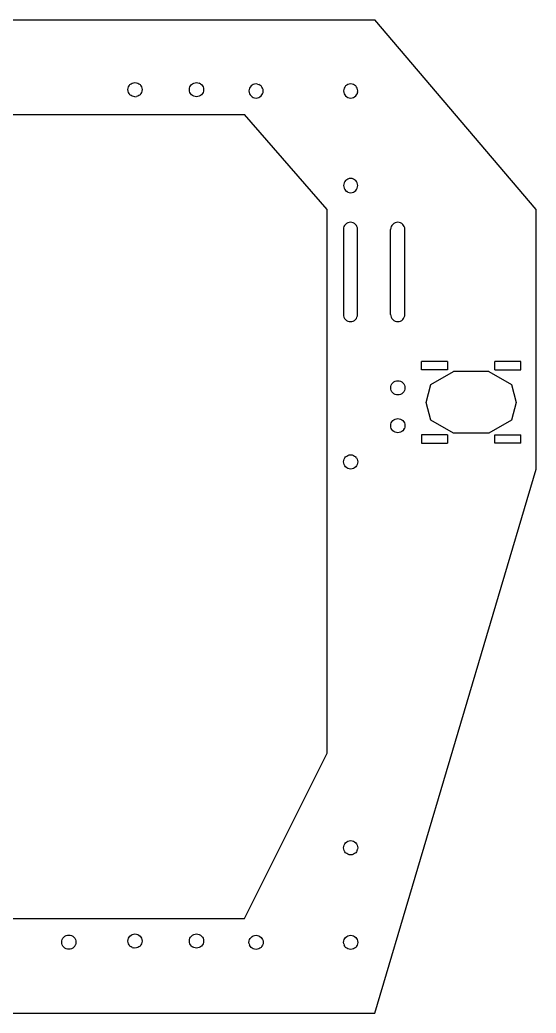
# Model space of a CAD drawing. Extents: x -68 to 817, y 0 to 450.
# Drawn here: x 150 to 368.3, y 0.1 to 420.1 of the extents above; entities that cross this region are included whole.
import ezdxf

# ---------------------------------------------------------------- set-up
doc = ezdxf.new("R2010")
doc.units = 0

msp = doc.modelspace()

# ---------------------------------------------------------------- linework, layer by layer
for p, q in [((0, 420.12, 0), (300, 420.12, 0)), ((368.26, 340, 0), (300, 420.12, 0)), ((195.67, 390.61, 0), (195.73, 391.2, 0)), ((195.73, 390.03, 0), (195.67, 390.61, 0)), ((195.73, 391.2, 0), (195.9, 391.76, 0)), ((195.9, 391.76, 0), (196.18, 392.28, 0)), ((196.18, 392.28, 0), (196.55, 392.73, 0)), ((196.55, 392.73, 0), (197, 393.11, 0)), ((197, 393.11, 0), (197.52, 393.38, 0)), ((197.52, 393.38, 0), (198.09, 393.55, 0)), ((198.09, 393.55, 0), (198.67, 393.61, 0)), ((198.67, 393.61, 0), (199.26, 393.55, 0)), ((199.26, 393.55, 0), (199.82, 393.38, 0)), ((199.82, 393.38, 0), (200.34, 393.11, 0)), ((200.34, 393.11, 0), (200.79, 392.73, 0)), ((200.79, 392.73, 0), (201.17, 392.28, 0)), ((201.17, 392.28, 0), (201.44, 391.76, 0)), ((201.44, 391.76, 0), (201.61, 391.2, 0)), ((201.61, 391.2, 0), (201.67, 390.61, 0)), ((201.67, 390.61, 0), (201.61, 390.03, 0)), ((221.67, 390.61, 0), (221.73, 391.2, 0)), ((221.73, 390.03, 0), (221.67, 390.61, 0)), ((221.73, 391.2, 0), (221.9, 391.76, 0)), ((221.9, 391.76, 0), (222.18, 392.28, 0)), ((222.18, 392.28, 0), (222.55, 392.73, 0)), ((222.55, 392.73, 0), (223, 393.11, 0)), ((223, 393.11, 0), (223.52, 393.38, 0)), ((223.52, 393.38, 0), (224.09, 393.55, 0)), ((224.09, 393.55, 0), (224.67, 393.61, 0)), ((224.67, 393.61, 0), (225.26, 393.55, 0)), ((225.26, 393.55, 0), (225.82, 393.38, 0)), ((226.34, 393.11, 0), (225.82, 393.38, 0)), ((226.34, 393.11, 0), (226.79, 392.73, 0)), ((226.79, 392.73, 0), (227.17, 392.28, 0)), ((227.17, 392.28, 0), (227.44, 391.76, 0)), ((227.44, 391.76, 0), (227.61, 391.2, 0)), ((227.61, 391.2, 0), (227.67, 390.61, 0)), ((227.67, 390.61, 0), (227.61, 390.03, 0)), ((246.91, 390.63, 0), (246.85, 390.05, 0)), ((247.08, 391.2, 0), (246.91, 390.63, 0)), ((247.36, 391.72, 0), (247.08, 391.2, 0)), ((247.73, 392.17, 0), (247.36, 391.72, 0)), ((248.18, 392.54, 0), (247.73, 392.17, 0)), ((248.7, 392.82, 0), (248.18, 392.54, 0)), ((249.26, 392.99, 0), (248.7, 392.82, 0)), ((249.85, 393.05, 0), (249.26, 392.99, 0)), ((250.43, 392.99, 0), (249.85, 393.05, 0)), ((250.43, 392.99, 0), (251, 392.82, 0)), ((251.52, 392.54, 0), (251, 392.82, 0)), ((251.97, 392.17, 0), (251.52, 392.54, 0)), ((252.34, 391.72, 0), (251.97, 392.17, 0)), ((252.62, 391.2, 0), (252.34, 391.72, 0)), ((252.79, 390.63, 0), (252.62, 391.2, 0)), ((252.85, 390.05, 0), (252.79, 390.63, 0)), ((286.91, 390.63, 0), (286.85, 390.05, 0)), ((287.08, 391.2, 0), (286.91, 390.63, 0)), ((287.36, 391.72, 0), (287.08, 391.2, 0)), ((287.73, 392.17, 0), (287.36, 391.72, 0)), ((288.18, 392.54, 0), (287.73, 392.17, 0)), ((288.7, 392.82, 0), (288.18, 392.54, 0)), ((289.26, 392.99, 0), (288.7, 392.82, 0)), ((289.85, 393.05, 0), (289.26, 392.99, 0)), ((290.43, 392.99, 0), (289.85, 393.05, 0)), ((291, 392.82, 0), (290.43, 392.99, 0)), ((291.52, 392.54, 0), (291, 392.82, 0)), ((291.97, 392.17, 0), (291.52, 392.54, 0)), ((292.34, 391.72, 0), (291.97, 392.17, 0)), ((292.62, 391.2, 0), (292.34, 391.72, 0)), ((292.79, 390.63, 0), (292.62, 391.2, 0)), ((292.85, 390.05, 0), (292.79, 390.63, 0)), ((195.9, 389.46, 0), (195.73, 390.03, 0)), ((196.18, 388.95, 0), (195.9, 389.46, 0)), ((196.55, 388.49, 0), (196.18, 388.95, 0)), ((197, 388.12, 0), (196.55, 388.49, 0)), ((197.52, 387.84, 0), (197, 388.12, 0)), ((198.09, 387.67, 0), (197.52, 387.84, 0)), ((198.67, 387.61, 0), (198.09, 387.67, 0)), ((198.67, 387.61, 0), (199.26, 387.67, 0)), ((199.82, 387.84, 0), (199.26, 387.67, 0)), ((200.34, 388.12, 0), (199.82, 387.84, 0)), ((200.79, 388.49, 0), (200.34, 388.12, 0)), ((201.17, 388.95, 0), (200.79, 388.49, 0)), ((201.44, 389.46, 0), (201.17, 388.95, 0)), ((201.61, 390.03, 0), (201.44, 389.46, 0)), ((221.9, 389.46, 0), (221.73, 390.03, 0)), ((222.18, 388.95, 0), (221.9, 389.46, 0)), ((222.55, 388.49, 0), (222.18, 388.95, 0)), ((223, 388.12, 0), (222.55, 388.49, 0)), ((223.52, 387.84, 0), (223, 388.12, 0)), ((224.09, 387.67, 0), (223.52, 387.84, 0)), ((224.67, 387.61, 0), (224.09, 387.67, 0)), ((225.26, 387.67, 0), (224.67, 387.61, 0)), ((225.82, 387.84, 0), (225.26, 387.67, 0)), ((226.34, 388.12, 0), (225.82, 387.84, 0)), ((226.79, 388.49, 0), (226.34, 388.12, 0)), ((227.17, 388.95, 0), (226.79, 388.49, 0)), ((227.44, 389.46, 0), (227.17, 388.95, 0)), ((227.61, 390.03, 0), (227.44, 389.46, 0)), ((246.85, 390.05, 0), (246.91, 389.46, 0)), ((246.91, 389.46, 0), (247.08, 388.9, 0)), ((247.08, 388.9, 0), (247.36, 388.38, 0)), ((247.36, 388.38, 0), (247.73, 387.93, 0)), ((247.73, 387.93, 0), (248.18, 387.55, 0)), ((248.18, 387.55, 0), (248.7, 387.28, 0)), ((248.7, 387.28, 0), (249.26, 387.11, 0)), ((249.26, 387.11, 0), (249.85, 387.05, 0)), ((249.85, 387.05, 0), (250.43, 387.11, 0)), ((250.43, 387.11, 0), (251, 387.28, 0)), ((251, 387.28, 0), (251.52, 387.55, 0)), ((251.52, 387.55, 0), (251.97, 387.93, 0)), ((251.97, 387.93, 0), (252.34, 388.38, 0)), ((252.34, 388.38, 0), (252.62, 388.9, 0)), ((252.62, 388.9, 0), (252.79, 389.46, 0)), ((252.79, 389.46, 0), (252.85, 390.05, 0)), ((286.85, 390.05, 0), (286.91, 389.46, 0)), ((286.91, 389.46, 0), (287.08, 388.9, 0)), ((287.08, 388.9, 0), (287.36, 388.38, 0)), ((287.36, 388.38, 0), (287.73, 387.93, 0)), ((287.73, 387.93, 0), (288.18, 387.55, 0)), ((288.18, 387.55, 0), (288.7, 387.28, 0)), ((288.7, 387.28, 0), (289.26, 387.11, 0)), ((289.26, 387.11, 0), (289.85, 387.05, 0)), ((289.85, 387.05, 0), (290.43, 387.11, 0)), ((290.43, 387.11, 0), (291, 387.28, 0)), ((291, 387.28, 0), (291.52, 387.55, 0)), ((291.52, 387.55, 0), (291.97, 387.93, 0)), ((291.97, 387.93, 0), (292.34, 388.38, 0)), ((292.34, 388.38, 0), (292.62, 388.9, 0)), ((292.79, 389.46, 0), (292.62, 388.9, 0)), ((292.79, 389.46, 0), (292.85, 390.05, 0)), ((55.05, 380.12, 0), (244.95, 380.12, 0)), ((279.95, 340, 0), (244.95, 380.12, 0)), ((288.7, 352.82, 0), (288.18, 352.54, 0)), ((289.26, 352.99, 0), (288.7, 352.82, 0)), ((289.85, 353.05, 0), (289.26, 352.99, 0)), ((290.43, 352.99, 0), (289.85, 353.05, 0)), ((291, 352.82, 0), (290.43, 352.99, 0)), ((291.52, 352.54, 0), (291, 352.82, 0)), ((286.91, 350.63, 0), (286.85, 350.05, 0)), ((286.85, 350.05, 0), (286.91, 349.46, 0)), ((287.08, 351.2, 0), (286.91, 350.63, 0)), ((286.91, 349.46, 0), (287.08, 348.9, 0)), ((287.36, 351.72, 0), (287.08, 351.2, 0)), ((287.08, 348.9, 0), (287.36, 348.38, 0)), ((287.73, 352.17, 0), (287.36, 351.72, 0)), ((288.18, 352.54, 0), (287.73, 352.17, 0)), ((291.97, 352.17, 0), (291.52, 352.54, 0)), ((292.34, 351.72, 0), (291.97, 352.17, 0)), ((292.62, 351.2, 0), (292.34, 351.72, 0)), ((292.34, 348.38, 0), (292.62, 348.9, 0)), ((292.79, 350.63, 0), (292.62, 351.2, 0)), ((292.62, 348.9, 0), (292.79, 349.46, 0)), ((292.85, 350.05, 0), (292.79, 350.63, 0)), ((292.79, 349.46, 0), (292.85, 350.05, 0)), ((287.36, 348.38, 0), (287.73, 347.93, 0)), ((287.73, 347.93, 0), (288.18, 347.55, 0)), ((288.7, 347.28, 0), (288.18, 347.55, 0)), ((288.7, 347.28, 0), (289.26, 347.11, 0)), ((289.26, 347.11, 0), (289.85, 347.05, 0)), ((289.85, 347.05, 0), (290.43, 347.11, 0)), ((290.43, 347.11, 0), (291, 347.28, 0)), ((291, 347.28, 0), (291.52, 347.55, 0)), ((291.52, 347.55, 0), (291.97, 347.93, 0)), ((291.97, 347.93, 0), (292.34, 348.38, 0)), ((279.95, 110, 0), (279.95, 340, 0)), ((368.26, 230.15, 0), (368.26, 340, 0)), ((286.82, 332.13, 0), (286.76, 331.54, 0)), ((286.99, 332.69, 0), (286.82, 332.13, 0)), ((287.27, 333.21, 0), (286.99, 332.69, 0)), ((287.64, 333.66, 0), (287.27, 333.21, 0)), ((288.1, 334.04, 0), (287.64, 333.66, 0)), ((288.61, 334.31, 0), (288.1, 334.04, 0)), ((289.18, 334.48, 0), (288.61, 334.31, 0)), ((289.76, 334.54, 0), (289.18, 334.48, 0)), ((290.35, 334.48, 0), (289.76, 334.54, 0)), ((290.91, 334.31, 0), (290.35, 334.48, 0)), ((291.43, 334.04, 0), (290.91, 334.31, 0)), ((291.88, 333.66, 0), (291.43, 334.04, 0)), ((291.88, 333.66, 0), (292.26, 333.21, 0)), ((292.53, 332.69, 0), (292.26, 333.21, 0)), ((292.7, 332.13, 0), (292.53, 332.69, 0)), ((292.76, 331.54, 0), (292.7, 332.13, 0)), ((306.82, 332.13, 0), (306.76, 331.54, 0)), ((306.99, 332.69, 0), (306.82, 332.13, 0)), ((307.27, 333.21, 0), (306.99, 332.69, 0)), ((307.64, 333.66, 0), (307.27, 333.21, 0)), ((308.1, 334.04, 0), (307.64, 333.66, 0)), ((308.61, 334.31, 0), (308.1, 334.04, 0)), ((309.18, 334.48, 0), (308.61, 334.31, 0)), ((309.76, 334.54, 0), (309.18, 334.48, 0)), ((310.35, 334.48, 0), (309.76, 334.54, 0)), ((310.91, 334.31, 0), (310.35, 334.48, 0)), ((311.43, 334.04, 0), (310.91, 334.31, 0)), ((311.88, 333.66, 0), (311.43, 334.04, 0)), ((312.26, 333.21, 0), (311.88, 333.66, 0)), ((312.53, 332.69, 0), (312.26, 333.21, 0)), ((312.7, 332.13, 0), (312.53, 332.69, 0)), ((312.76, 331.54, 0), (312.7, 332.13, 0)), ((286.76, 331.54, 0), (286.76, 295.54, 0)), ((292.76, 295.54, 0), (292.76, 331.54, 0)), ((306.76, 295.54, 0), (306.76, 331.54, 0)), ((312.76, 295.54, 0), (312.76, 331.54, 0)), ((286.76, 295.54, 0), (286.82, 294.96, 0)), ((286.82, 294.96, 0), (286.99, 294.39, 0)), ((286.99, 294.39, 0), (287.27, 293.87, 0)), ((292.26, 293.87, 0), (292.53, 294.39, 0)), ((292.53, 294.39, 0), (292.7, 294.96, 0)), ((292.7, 294.96, 0), (292.76, 295.54, 0)), ((306.76, 295.54, 0), (306.82, 294.96, 0)), ((306.82, 294.96, 0), (306.99, 294.39, 0)), ((306.99, 294.39, 0), (307.27, 293.87, 0)), ((312.26, 293.87, 0), (312.53, 294.39, 0)), ((312.53, 294.39, 0), (312.7, 294.96, 0)), ((312.7, 294.96, 0), (312.76, 295.54, 0)), ((287.27, 293.87, 0), (287.64, 293.42, 0)), ((287.64, 293.42, 0), (288.1, 293.05, 0)), ((288.1, 293.05, 0), (288.61, 292.77, 0)), ((288.61, 292.77, 0), (289.18, 292.6, 0)), ((289.18, 292.6, 0), (289.76, 292.54, 0)), ((289.76, 292.54, 0), (290.35, 292.6, 0)), ((290.35, 292.6, 0), (290.91, 292.77, 0)), ((290.91, 292.77, 0), (291.43, 293.05, 0)), ((291.43, 293.05, 0), (291.88, 293.42, 0)), ((291.88, 293.42, 0), (292.26, 293.87, 0)), ((307.27, 293.87, 0), (307.64, 293.42, 0)), ((307.64, 293.42, 0), (308.1, 293.05, 0)), ((308.1, 293.05, 0), (308.61, 292.77, 0)), ((308.61, 292.77, 0), (309.18, 292.6, 0)), ((309.18, 292.6, 0), (309.76, 292.54, 0)), ((309.76, 292.54, 0), (310.35, 292.6, 0)), ((310.35, 292.6, 0), (310.91, 292.77, 0)), ((310.91, 292.77, 0), (311.43, 293.05, 0)), ((311.43, 293.05, 0), (311.88, 293.42, 0)), ((311.88, 293.42, 0), (312.26, 293.87, 0)), ((319.74, 272.09, 0), (319.74, 275.69, 0)), ((330.85, 275.69, 0), (319.74, 275.69, 0)), ((330.85, 275.69, 0), (330.85, 272.09, 0)), ((361.85, 275.69, 0), (350.74, 275.69, 0)), ((350.74, 272.09, 0), (350.74, 275.69, 0)), ((361.85, 272.09, 0), (361.85, 275.69, 0)), ((330.85, 272.09, 0), (319.74, 272.09, 0)), ((323.8, 265.89, 0), (333.29, 271.39, 0)), ((348.29, 271.39, 0), (333.29, 271.39, 0)), ((348.29, 271.39, 0), (357.78, 265.89, 0)), ((350.74, 272.09, 0), (361.85, 272.09, 0)), ((306.8, 264.53, 0), (306.86, 265.12, 0)), ((306.86, 265.12, 0), (307.03, 265.68, 0)), ((307.03, 265.68, 0), (307.3, 266.2, 0)), ((307.3, 266.2, 0), (307.68, 266.66, 0)), ((307.68, 266.66, 0), (308.13, 267.03, 0)), ((308.13, 267.03, 0), (308.65, 267.31, 0)), ((308.65, 267.31, 0), (309.21, 267.48, 0)), ((309.21, 267.48, 0), (309.8, 267.53, 0)), ((309.8, 267.53, 0), (310.38, 267.48, 0)), ((310.38, 267.48, 0), (310.95, 267.31, 0)), ((310.95, 267.31, 0), (311.47, 267.03, 0)), ((311.47, 267.03, 0), (311.92, 266.66, 0)), ((312.29, 266.2, 0), (311.92, 266.66, 0)), ((312.29, 266.2, 0), (312.57, 265.68, 0)), ((312.57, 265.68, 0), (312.74, 265.12, 0)), ((312.74, 265.12, 0), (312.8, 264.53, 0)), ((321.79, 258.39, 0), (323.8, 265.89, 0)), ((357.78, 265.89, 0), (359.79, 258.39, 0)), ((306.86, 263.95, 0), (306.8, 264.53, 0)), ((307.03, 263.39, 0), (306.86, 263.95, 0)), ((307.3, 262.87, 0), (307.03, 263.39, 0)), ((307.68, 262.41, 0), (307.3, 262.87, 0)), ((308.13, 262.04, 0), (307.68, 262.41, 0)), ((308.65, 261.76, 0), (308.13, 262.04, 0)), ((309.21, 261.59, 0), (308.65, 261.76, 0)), ((309.8, 261.53, 0), (309.21, 261.59, 0)), ((310.38, 261.59, 0), (309.8, 261.53, 0)), ((310.95, 261.76, 0), (310.38, 261.59, 0)), ((311.47, 262.04, 0), (310.95, 261.76, 0)), ((311.92, 262.41, 0), (311.47, 262.04, 0)), ((312.29, 262.87, 0), (311.92, 262.41, 0)), ((312.57, 263.39, 0), (312.29, 262.87, 0)), ((312.74, 263.95, 0), (312.57, 263.39, 0)), ((312.8, 264.53, 0), (312.74, 263.95, 0)), ((323.8, 250.89, 0), (321.79, 258.39, 0)), ((359.79, 258.39, 0), (357.78, 250.89, 0)), ((306.8, 248.53, 0), (306.86, 249.12, 0)), ((306.86, 247.95, 0), (306.8, 248.53, 0)), ((306.86, 249.12, 0), (307.03, 249.68, 0)), ((307.03, 247.39, 0), (306.86, 247.95, 0)), ((307.03, 249.68, 0), (307.3, 250.2, 0)), ((307.3, 250.2, 0), (307.68, 250.66, 0)), ((307.68, 250.66, 0), (308.13, 251.03, 0)), ((308.13, 251.03, 0), (308.65, 251.31, 0)), ((308.65, 251.31, 0), (309.21, 251.48, 0)), ((309.21, 251.48, 0), (309.8, 251.53, 0)), ((309.8, 251.53, 0), (310.38, 251.48, 0)), ((310.38, 251.48, 0), (310.95, 251.31, 0)), ((310.95, 251.31, 0), (311.47, 251.03, 0)), ((311.47, 251.03, 0), (311.92, 250.66, 0)), ((311.92, 250.66, 0), (312.29, 250.2, 0)), ((312.29, 250.2, 0), (312.57, 249.68, 0)), ((312.57, 249.68, 0), (312.74, 249.12, 0)), ((312.74, 247.95, 0), (312.57, 247.39, 0)), ((312.74, 249.12, 0), (312.8, 248.53, 0)), ((312.8, 248.53, 0), (312.74, 247.95, 0)), ((333.29, 245.4, 0), (323.8, 250.89, 0)), ((357.78, 250.89, 0), (348.29, 245.4, 0)), ((307.3, 246.87, 0), (307.03, 247.39, 0)), ((307.68, 246.41, 0), (307.3, 246.87, 0)), ((308.13, 246.04, 0), (307.68, 246.41, 0)), ((308.65, 245.76, 0), (308.13, 246.04, 0)), ((309.21, 245.59, 0), (308.65, 245.76, 0)), ((309.8, 245.53, 0), (309.21, 245.59, 0)), ((310.38, 245.59, 0), (309.8, 245.53, 0)), ((310.95, 245.76, 0), (310.38, 245.59, 0)), ((311.47, 246.04, 0), (310.95, 245.76, 0)), ((311.92, 246.41, 0), (311.47, 246.04, 0)), ((312.29, 246.87, 0), (311.92, 246.41, 0)), ((312.29, 246.87, 0), (312.57, 247.39, 0)), ((330.85, 244.69, 0), (319.74, 244.69, 0)), ((319.74, 244.69, 0), (319.74, 241.09, 0)), ((330.85, 244.69, 0), (330.85, 241.09, 0)), ((348.29, 245.4, 0), (333.29, 245.4, 0)), ((350.74, 241.09, 0), (350.74, 244.69, 0)), ((350.74, 244.69, 0), (361.85, 244.69, 0)), ((361.85, 241.09, 0), (361.85, 244.69, 0)), ((319.74, 241.09, 0), (330.85, 241.09, 0)), ((361.85, 241.09, 0), (350.74, 241.09, 0)), ((287.36, 234.86, 0), (287.73, 235.32, 0)), ((287.73, 235.32, 0), (288.18, 235.69, 0)), ((288.18, 235.69, 0), (288.7, 235.97, 0)), ((288.7, 235.97, 0), (289.26, 236.14, 0)), ((289.26, 236.14, 0), (289.85, 236.2, 0)), ((289.85, 236.2, 0), (290.43, 236.14, 0)), ((290.43, 236.14, 0), (291, 235.97, 0)), ((291, 235.97, 0), (291.52, 235.69, 0)), ((291.52, 235.69, 0), (291.97, 235.32, 0)), ((292.34, 234.86, 0), (291.97, 235.32, 0)), ((286.85, 233.2, 0), (286.91, 233.78, 0)), ((286.91, 232.61, 0), (286.85, 233.2, 0)), ((286.91, 233.78, 0), (287.08, 234.35, 0)), ((287.08, 232.05, 0), (286.91, 232.61, 0)), ((287.08, 234.35, 0), (287.36, 234.86, 0)), ((287.36, 231.53, 0), (287.08, 232.05, 0)), ((287.73, 231.08, 0), (287.36, 231.53, 0)), ((288.18, 230.7, 0), (287.73, 231.08, 0)), ((291.97, 231.08, 0), (291.52, 230.7, 0)), ((292.34, 231.53, 0), (291.97, 231.08, 0)), ((292.34, 234.86, 0), (292.62, 234.35, 0)), ((292.62, 232.05, 0), (292.34, 231.53, 0)), ((292.62, 234.35, 0), (292.79, 233.78, 0)), ((292.79, 232.61, 0), (292.62, 232.05, 0)), ((292.79, 233.78, 0), (292.85, 233.2, 0)), ((292.85, 233.2, 0), (292.79, 232.61, 0)), ((288.7, 230.43, 0), (288.18, 230.7, 0)), ((289.26, 230.26, 0), (288.7, 230.43, 0)), ((289.85, 230.2, 0), (289.26, 230.26, 0)), ((290.43, 230.26, 0), (289.85, 230.2, 0)), ((291, 230.43, 0), (290.43, 230.26, 0)), ((291.52, 230.7, 0), (291, 230.43, 0)), ((300, 0.12, 0), (368.26, 230.15, 0)), ((244.95, 40.12, 0), (279.95, 110, 0)), ((287.08, 71.2, 0), (287.36, 71.72, 0)), ((287.36, 71.72, 0), (287.73, 72.17, 0)), ((287.73, 72.17, 0), (288.18, 72.54, 0)), ((288.18, 72.54, 0), (288.7, 72.82, 0)), ((288.7, 72.82, 0), (289.26, 72.99, 0)), ((289.26, 72.99, 0), (289.85, 73.05, 0)), ((289.85, 73.05, 0), (290.43, 72.99, 0)), ((290.43, 72.99, 0), (291, 72.82, 0)), ((291, 72.82, 0), (291.52, 72.54, 0)), ((291.52, 72.54, 0), (291.97, 72.17, 0)), ((291.97, 72.17, 0), (292.34, 71.72, 0)), ((292.34, 71.72, 0), (292.62, 71.2, 0)), ((286.85, 70.05, 0), (286.91, 70.63, 0)), ((286.91, 69.46, 0), (286.85, 70.05, 0)), ((286.91, 70.63, 0), (287.08, 71.2, 0)), ((287.08, 68.9, 0), (286.91, 69.46, 0)), ((287.36, 68.38, 0), (287.08, 68.9, 0)), ((287.73, 67.93, 0), (287.36, 68.38, 0)), ((288.18, 67.55, 0), (287.73, 67.93, 0)), ((288.7, 67.28, 0), (288.18, 67.55, 0)), ((289.26, 67.11, 0), (288.7, 67.28, 0)), ((291, 67.28, 0), (290.43, 67.11, 0)), ((291.52, 67.55, 0), (291, 67.28, 0)), ((291.97, 67.93, 0), (291.52, 67.55, 0)), ((292.34, 68.38, 0), (291.97, 67.93, 0)), ((292.62, 68.9, 0), (292.34, 68.38, 0)), ((292.62, 71.2, 0), (292.79, 70.63, 0)), ((292.62, 68.9, 0), (292.79, 69.46, 0)), ((292.79, 70.63, 0), (292.85, 70.05, 0)), ((292.85, 70.05, 0), (292.79, 69.46, 0)), ((289.85, 67.05, 0), (289.26, 67.11, 0)), ((290.43, 67.11, 0), (289.85, 67.05, 0)), ((55.05, 40.12, 0), (244.95, 40.12, 0)), ((198.09, 33.55, 0), (198.67, 33.61, 0)), ((198.67, 33.61, 0), (199.26, 33.55, 0)), ((224.09, 33.55, 0), (224.67, 33.61, 0)), ((224.67, 33.61, 0), (225.26, 33.55, 0)), ((167.69, 30.15, 0), (167.75, 30.73, 0)), ((167.75, 29.56, 0), (167.69, 30.15, 0)), ((167.75, 30.73, 0), (167.92, 31.29, 0)), ((167.92, 29, 0), (167.75, 29.56, 0)), ((167.92, 31.29, 0), (168.2, 31.81, 0)), ((168.2, 31.81, 0), (168.57, 32.27, 0)), ((168.57, 32.27, 0), (169.03, 32.64, 0)), ((169.03, 32.64, 0), (169.54, 32.92, 0)), ((169.54, 32.92, 0), (170.11, 33.09, 0)), ((170.11, 33.09, 0), (170.69, 33.15, 0)), ((170.69, 33.15, 0), (171.28, 33.09, 0)), ((171.28, 33.09, 0), (171.84, 32.92, 0)), ((171.84, 32.92, 0), (172.36, 32.64, 0)), ((172.36, 32.64, 0), (172.81, 32.27, 0)), ((172.81, 32.27, 0), (173.19, 31.81, 0)), ((173.19, 31.81, 0), (173.46, 31.29, 0)), ((173.46, 31.29, 0), (173.63, 30.73, 0)), ((173.63, 29.56, 0), (173.46, 29, 0)), ((173.63, 30.73, 0), (173.69, 30.15, 0)), ((173.69, 30.15, 0), (173.63, 29.56, 0)), ((195.67, 30.61, 0), (195.73, 31.2, 0)), ((195.73, 30.03, 0), (195.67, 30.61, 0)), ((195.73, 31.2, 0), (195.9, 31.76, 0)), ((195.9, 29.46, 0), (195.73, 30.03, 0)), ((195.9, 31.76, 0), (196.18, 32.28, 0)), ((196.18, 28.95, 0), (195.9, 29.46, 0)), ((196.18, 32.28, 0), (196.55, 32.73, 0)), ((196.55, 32.73, 0), (197, 33.11, 0)), ((197, 33.11, 0), (197.52, 33.38, 0)), ((197.52, 33.38, 0), (198.09, 33.55, 0)), ((199.26, 33.55, 0), (199.82, 33.38, 0)), ((199.82, 33.38, 0), (200.34, 33.11, 0)), ((200.34, 33.11, 0), (200.79, 32.73, 0)), ((200.79, 32.73, 0), (201.17, 32.28, 0)), ((201.17, 32.28, 0), (201.44, 31.76, 0)), ((201.44, 29.46, 0), (201.17, 28.95, 0)), ((201.44, 31.76, 0), (201.61, 31.2, 0)), ((201.61, 30.03, 0), (201.44, 29.46, 0)), ((201.61, 31.2, 0), (201.67, 30.61, 0)), ((201.67, 30.61, 0), (201.61, 30.03, 0)), ((221.67, 30.61, 0), (221.73, 31.2, 0)), ((221.73, 30.03, 0), (221.67, 30.61, 0)), ((221.73, 31.2, 0), (221.9, 31.76, 0)), ((221.9, 29.46, 0), (221.73, 30.03, 0)), ((221.9, 31.76, 0), (222.18, 32.28, 0)), ((222.18, 28.95, 0), (221.9, 29.46, 0)), ((222.18, 32.28, 0), (222.55, 32.73, 0)), ((222.55, 32.73, 0), (223, 33.11, 0)), ((223, 33.11, 0), (223.52, 33.38, 0)), ((223.52, 33.38, 0), (224.09, 33.55, 0)), ((225.26, 33.55, 0), (225.82, 33.38, 0)), ((225.82, 33.38, 0), (226.34, 33.11, 0)), ((226.34, 33.11, 0), (226.79, 32.73, 0)), ((226.79, 32.73, 0), (227.17, 32.28, 0)), ((227.17, 32.28, 0), (227.44, 31.76, 0)), ((227.44, 29.46, 0), (227.17, 28.95, 0)), ((227.44, 31.76, 0), (227.61, 31.2, 0)), ((227.61, 30.03, 0), (227.44, 29.46, 0)), ((227.61, 31.2, 0), (227.67, 30.61, 0)), ((227.67, 30.61, 0), (227.61, 30.03, 0)), ((246.85, 30.05, 0), (246.91, 30.63, 0)), ((246.91, 29.46, 0), (246.85, 30.05, 0)), ((246.91, 30.63, 0), (247.08, 31.2, 0)), ((246.91, 29.46, 0), (247.08, 28.9, 0)), ((247.08, 31.2, 0), (247.36, 31.72, 0)), ((247.36, 31.72, 0), (247.73, 32.17, 0)), ((247.73, 32.17, 0), (248.18, 32.54, 0)), ((248.18, 32.54, 0), (248.7, 32.82, 0)), ((248.7, 32.82, 0), (249.26, 32.99, 0)), ((249.26, 32.99, 0), (249.85, 33.05, 0)), ((249.85, 33.05, 0), (250.43, 32.99, 0)), ((250.43, 32.99, 0), (251, 32.82, 0)), ((251, 32.82, 0), (251.52, 32.54, 0)), ((251.52, 32.54, 0), (251.97, 32.17, 0)), ((251.97, 32.17, 0), (252.34, 31.72, 0)), ((252.34, 31.72, 0), (252.62, 31.2, 0)), ((252.62, 31.2, 0), (252.79, 30.63, 0)), ((252.79, 29.46, 0), (252.62, 28.9, 0)), ((252.79, 30.63, 0), (252.85, 30.05, 0)), ((252.85, 30.05, 0), (252.79, 29.46, 0)), ((286.85, 30.05, 0), (286.91, 30.63, 0)), ((286.91, 29.46, 0), (286.85, 30.05, 0)), ((286.91, 30.63, 0), (287.08, 31.2, 0)), ((286.91, 29.46, 0), (287.08, 28.9, 0)), ((287.08, 31.2, 0), (287.36, 31.72, 0)), ((287.36, 31.72, 0), (287.73, 32.17, 0)), ((287.73, 32.17, 0), (288.18, 32.54, 0)), ((288.18, 32.54, 0), (288.7, 32.82, 0)), ((288.7, 32.82, 0), (289.26, 32.99, 0)), ((289.26, 32.99, 0), (289.85, 33.05, 0)), ((289.85, 33.05, 0), (290.43, 32.99, 0)), ((290.43, 32.99, 0), (291, 32.82, 0)), ((291, 32.82, 0), (291.52, 32.54, 0)), ((291.52, 32.54, 0), (291.97, 32.17, 0)), ((291.97, 32.17, 0), (292.34, 31.72, 0)), ((292.34, 31.72, 0), (292.62, 31.2, 0)), ((292.62, 31.2, 0), (292.79, 30.63, 0)), ((292.79, 29.46, 0), (292.62, 28.9, 0)), ((292.79, 30.63, 0), (292.85, 30.05, 0)), ((292.85, 30.05, 0), (292.79, 29.46, 0)), ((168.2, 28.48, 0), (167.92, 29, 0)), ((168.57, 28.02, 0), (168.2, 28.48, 0)), ((169.03, 27.65, 0), (168.57, 28.02, 0)), ((169.54, 27.37, 0), (169.03, 27.65, 0)), ((170.11, 27.2, 0), (169.54, 27.37, 0)), ((170.69, 27.15, 0), (170.11, 27.2, 0)), ((171.28, 27.2, 0), (170.69, 27.15, 0)), ((171.84, 27.37, 0), (171.28, 27.2, 0)), ((172.36, 27.65, 0), (171.84, 27.37, 0)), ((172.81, 28.02, 0), (172.36, 27.65, 0)), ((173.19, 28.48, 0), (172.81, 28.02, 0)), ((173.19, 28.48, 0), (173.46, 29, 0)), ((196.55, 28.49, 0), (196.18, 28.95, 0)), ((197, 28.12, 0), (196.55, 28.49, 0)), ((197.52, 27.84, 0), (197, 28.12, 0)), ((197.52, 27.84, 0), (198.09, 27.67, 0)), ((198.67, 27.61, 0), (198.09, 27.67, 0)), ((199.26, 27.67, 0), (198.67, 27.61, 0)), ((199.82, 27.84, 0), (199.26, 27.67, 0)), ((200.34, 28.12, 0), (199.82, 27.84, 0)), ((200.79, 28.49, 0), (200.34, 28.12, 0)), ((201.17, 28.95, 0), (200.79, 28.49, 0)), ((222.55, 28.49, 0), (222.18, 28.95, 0)), ((222.55, 28.49, 0), (223, 28.12, 0)), ((223.52, 27.84, 0), (223, 28.12, 0)), ((224.09, 27.67, 0), (223.52, 27.84, 0)), ((224.67, 27.61, 0), (224.09, 27.67, 0)), ((225.26, 27.67, 0), (224.67, 27.61, 0)), ((225.82, 27.84, 0), (225.26, 27.67, 0)), ((226.34, 28.12, 0), (225.82, 27.84, 0)), ((226.79, 28.49, 0), (226.34, 28.12, 0)), ((227.17, 28.95, 0), (226.79, 28.49, 0)), ((247.36, 28.38, 0), (247.08, 28.9, 0)), ((247.73, 27.93, 0), (247.36, 28.38, 0)), ((248.18, 27.55, 0), (247.73, 27.93, 0)), ((248.7, 27.28, 0), (248.18, 27.55, 0)), ((249.26, 27.11, 0), (248.7, 27.28, 0)), ((249.85, 27.05, 0), (249.26, 27.11, 0)), ((250.43, 27.11, 0), (249.85, 27.05, 0)), ((251, 27.28, 0), (250.43, 27.11, 0)), ((251.52, 27.55, 0), (251, 27.28, 0)), ((251.97, 27.93, 0), (251.52, 27.55, 0)), ((252.34, 28.38, 0), (251.97, 27.93, 0)), ((252.62, 28.9, 0), (252.34, 28.38, 0)), ((287.36, 28.38, 0), (287.08, 28.9, 0)), ((287.73, 27.93, 0), (287.36, 28.38, 0)), ((288.18, 27.55, 0), (287.73, 27.93, 0)), ((288.7, 27.28, 0), (288.18, 27.55, 0)), ((289.26, 27.11, 0), (288.7, 27.28, 0)), ((289.85, 27.05, 0), (289.26, 27.11, 0)), ((290.43, 27.11, 0), (289.85, 27.05, 0)), ((291, 27.28, 0), (290.43, 27.11, 0)), ((291.52, 27.55, 0), (291, 27.28, 0)), ((291.97, 27.93, 0), (291.52, 27.55, 0)), ((292.34, 28.38, 0), (291.97, 27.93, 0)), ((292.62, 28.9, 0), (292.34, 28.38, 0)), ((0, 0.12, 0), (300, 0.12, 0))]:
    msp.add_line(p, q)

doc.saveas('drawing.dxf')
